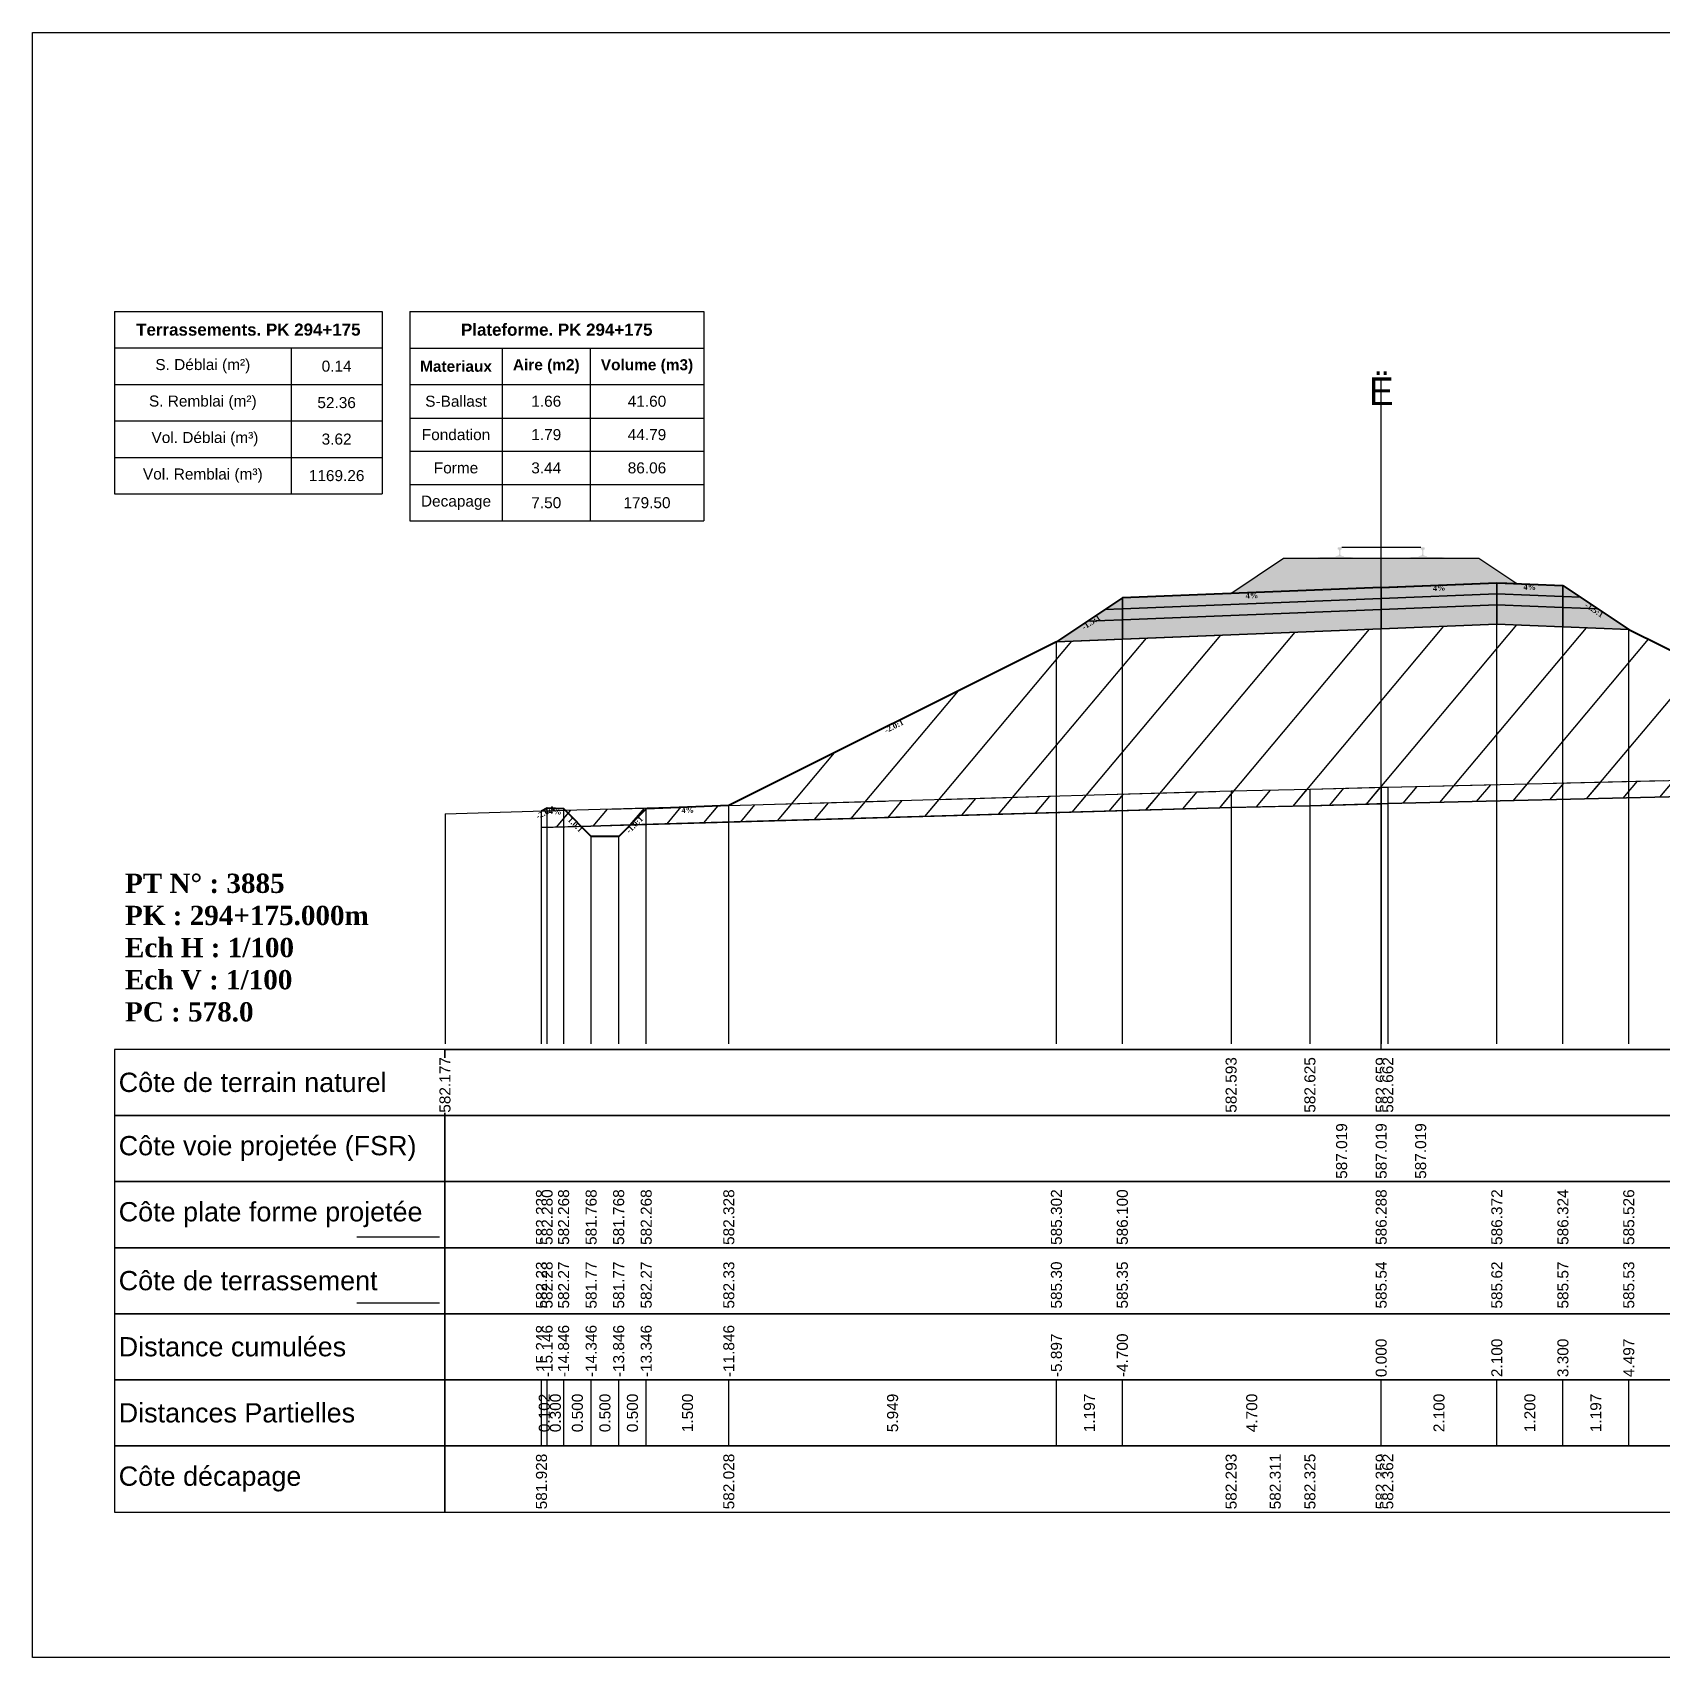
# Model space of a CAD drawing. Header units: millimetres. Extents: x 2762 to 3076, y 916 to 3305.
# Drawn here: x 2797.56 to 2827.14, y 1765.65 to 1795.15 of the extents above; entities that cross this region are included whole.
import ezdxf

# ---------------------------------------------------------------- set-up
doc = ezdxf.new("R2010")
doc.units = ezdxf.units.MM
doc.header["$LTSCALE"] = 2
doc.linetypes.add('CACHE', pattern=[9.525, 6.35, -3.175])
doc.linetypes.add('DASHED', pattern=[0.75, 0.5, -0.25])
for name, color, linetype in [('C-ANNO-TABL', 1, 'Continuous'), ('C-ANNO-TABL-TEXT', 150, 'Continuous'), ('C-ANNO-TABL-TITL', 150, 'Continuous'), ('C-ANNO-TABL-TTBL', 5, 'Continuous'), ('C-ROAD-CORR', 5, 'Continuous'), ('C-ROAD-SCTN', 7, 'Continuous')]:
    doc.layers.add(name, color=color, linetype=linetype)
doc.styles.add('ARIAL', font='arial.ttf')
doc.styles.add('C3D_Etiquette', font='romans.shx')
doc.styles.add('C3D_Profil_Travers', font='romans.shx')
doc.styles.get("Standard").update_dxf_attribs({"font": 'arial.ttf'})

msp = doc.modelspace()

# ---------------------------------------------------------------- hatches: boundary and pattern name
at = {"linetype": 'Continuous', "lineweight": -3}
msp.add_hatch(color=254, dxfattribs=at).paths.add_polyline_path([(2820.837, 1785.417), (2820.837, 1785.602), (2820.952, 1785.623), (2821.3, 1785.623), (2821.3, 1785.629), (2821.226, 1785.629), (2821.226, 1785.639), (2821.227, 1785.64), (2821.229, 1785.64), (2821.23, 1785.641), (2821.25, 1785.642), (2821.253, 1785.643), (2821.256, 1785.644), (2821.284, 1785.654), (2821.287, 1785.656), (2821.288, 1785.657), (2821.289, 1785.658), (2821.29, 1785.663), (2821.291, 1785.67), (2821.292, 1785.679), (2821.293, 1785.689), (2821.293, 1785.713), (2821.292, 1785.729), (2821.292, 1785.735), (2821.291, 1785.741), (2821.29, 1785.746), (2821.29, 1785.748), (2821.289, 1785.751), (2821.288, 1785.753), (2821.287, 1785.754), (2821.286, 1785.756), (2821.285, 1785.756), (2821.269, 1785.762), (2821.267, 1785.763), (2821.266, 1785.764), (2821.265, 1785.766), (2821.265, 1785.768), (2821.265, 1785.787), (2821.266, 1785.791), (2821.267, 1785.793), (2821.269, 1785.795), (2821.271, 1785.797), (2821.274, 1785.798), (2821.275, 1785.799), (2821.279, 1785.8), (2821.283, 1785.8), (2821.286, 1785.8), (2821.29, 1785.801), (2821.295, 1785.801), (2821.298, 1785.801), (2821.301, 1785.801), (2821.305, 1785.801), (2821.308, 1785.801), (2821.312, 1785.801), (2821.317, 1785.8), (2821.32, 1785.8), (2821.324, 1785.8), (2821.328, 1785.799), (2821.329, 1785.798), (2821.331, 1785.797), (2821.334, 1785.795), (2821.336, 1785.793), (2821.337, 1785.791), (2821.337, 1785.787), (2821.337, 1785.768), (2821.337, 1785.766), (2821.337, 1785.764), (2821.336, 1785.763), (2821.334, 1785.762), (2821.318, 1785.756), (2821.317, 1785.756), (2821.315, 1785.754), (2821.314, 1785.753), (2821.314, 1785.751), (2821.313, 1785.748), (2821.312, 1785.746), (2821.312, 1785.741), (2821.311, 1785.735), (2821.31, 1785.729), (2821.31, 1785.713), (2821.31, 1785.689), (2821.311, 1785.679), (2821.312, 1785.67), (2821.313, 1785.663), (2821.314, 1785.658), (2821.315, 1785.657), (2821.316, 1785.656), (2821.318, 1785.654), (2821.347, 1785.644), (2821.35, 1785.643), (2821.353, 1785.642), (2821.373, 1785.641), (2821.374, 1785.64), (2821.375, 1785.64), (2821.376, 1785.639), (2821.376, 1785.629), (2821.302, 1785.629), (2821.302, 1785.623), (2821.506, 1785.623), (2821.638, 1785.592), (2822.472, 1785.592), (2822.603, 1785.623), (2822.807, 1785.623), (2822.807, 1785.629), (2822.733, 1785.629), (2822.733, 1785.639), (2822.734, 1785.64), (2822.736, 1785.64), (2822.737, 1785.641), (2822.757, 1785.642), (2822.76, 1785.643), (2822.763, 1785.644), (2822.791, 1785.654), (2822.794, 1785.656), (2822.795, 1785.657), (2822.796, 1785.658), (2822.797, 1785.663), (2822.798, 1785.67), (2822.799, 1785.679), (2822.8, 1785.689), (2822.8, 1785.713), (2822.799, 1785.729), (2822.799, 1785.735), (2822.798, 1785.741), (2822.797, 1785.746), (2822.797, 1785.748), (2822.796, 1785.751), (2822.795, 1785.753), (2822.794, 1785.754), (2822.793, 1785.756), (2822.792, 1785.756), (2822.776, 1785.762), (2822.774, 1785.763), (2822.773, 1785.764), (2822.772, 1785.766), (2822.772, 1785.768), (2822.772, 1785.787), (2822.773, 1785.791), (2822.774, 1785.793), (2822.776, 1785.795), (2822.778, 1785.797), (2822.781, 1785.798), (2822.782, 1785.799), (2822.786, 1785.8), (2822.79, 1785.8), (2822.793, 1785.8), (2822.797, 1785.801), (2822.802, 1785.801), (2822.805, 1785.801), (2822.808, 1785.801), (2822.812, 1785.801), (2822.815, 1785.801), (2822.819, 1785.801), (2822.824, 1785.8), (2822.827, 1785.8), (2822.831, 1785.8), (2822.835, 1785.799), (2822.836, 1785.798), (2822.838, 1785.797), (2822.841, 1785.795), (2822.843, 1785.793), (2822.844, 1785.791), (2822.844, 1785.787), (2822.844, 1785.768), (2822.844, 1785.766), (2822.844, 1785.764), (2822.843, 1785.763), (2822.841, 1785.762), (2822.825, 1785.756), (2822.824, 1785.756), (2822.822, 1785.754), (2822.821, 1785.753), (2822.821, 1785.751), (2822.82, 1785.748), (2822.819, 1785.746), (2822.819, 1785.741), (2822.818, 1785.735), (2822.817, 1785.729), (2822.817, 1785.713), (2822.817, 1785.689), (2822.818, 1785.679), (2822.819, 1785.67), (2822.82, 1785.663), (2822.821, 1785.658), (2822.822, 1785.657), (2822.823, 1785.656), (2822.825, 1785.654), (2822.854, 1785.644), (2822.857, 1785.643), (2822.86, 1785.642), (2822.88, 1785.641), (2822.881, 1785.64), (2822.882, 1785.64), (2822.883, 1785.639), (2822.883, 1785.629), (2822.809, 1785.629), (2822.809, 1785.623), (2823.157, 1785.623), (2823.272, 1785.602), (2823.272, 1785.417)])
h = msp.add_hatch(dxfattribs=at)
h.set_pattern_fill('GRAVEL', color=252, scale=0.009, style=0)
h.set_pattern_definition([(228.0128, (2819.486781, 1785.191126), (-1.8288, -2.0574), [0.030755, -3.0447435]), (184.96974, (2819.466207, 1785.168266), (2.743199999, 0.228600013), [0.0527764, -5.2248644]), (132.51045, (2819.413629, 1785.163694), (2.286, -2.5146), [0.0372133, -3.684125]), (267.2737, (2819.324475, 1785.106544), (0.2286, 4.572), [0.0480604, -4.7579794]), (292.83365, (2819.322189, 1785.058538), (-1.143, 2.7432), [0.047127, -4.6655827]), (357.2737, (2819.340477, 1785.015104), (-4.572, 0.2286), [0.0480604, -4.7579794]), (37.69424, (2819.388483, 1785.012818), (-2.9718, -2.286), [0.0635574, -6.2921804]), (72.25533, (2819.438775, 1785.05168), (1.6002, 5.0292), [0.0600048, -5.940473]), (121.42957, (2819.457063, 1785.10883), (-1.8288, 2.9718), [0.048223, -4.774099]), (175.23636, (2819.431917, 1785.149978), (2.5146, -0.2286), [0.055054, -2.697654]), (222.39744, (2819.377053, 1785.15455), (-2.7432, -2.5146), [0.071197, -7.0485095]), (138.81407, (2819.55079, 1785.104258), (-1.6002, 1.3716), [0.0243004, -2.405751]), (171.46923, (2819.532501, 1785.12026), (2.9718, -0.4572), [0.0462314, -4.5769175]), (225, (2819.48678, 1785.12712), (-3e-17, -0.2286), [0.032329, -0.29096]), (203.1986, (2819.47078, 1785.15455), (1.143, 0.4572), [0.01741, -1.723556]), (291.8014, (2819.454777, 1785.14769), (-0.2286, 0.6858), [0.024621, -1.206428]), (30.9638, (2819.46392, 1785.124832), (0.6858, 0.4572), [0.039989, -1.292967]), (161.565, (2819.49821, 1785.145406), (0.4572, -0.2286), [0.028916, -0.693981]), (16.38954, (2819.322189, 1785.147692), (2.286, 0.6858), [0.040508, -4.0102944]), (70.34618, (2819.361051, 1785.159122), (-0.9144, -2.5146), [0.033984, -3.3643994]), (293.1986, (2819.49821, 1785.191126), (-0.4572, 1.143), [0.034819, -1.7061465]), (343.61046, (2819.511927, 1785.159122), (-2.286, 0.6858), [0.040508, -4.0102944]), (339.44395, (2819.32219, 1785.00596), (-1.143, 0.4572), [0.039063, -1.914096]), (294.77514, (2819.358765, 1784.992244), (-1.143, 2.5146), [0.0327305, -3.2403234]), (66.8014, (2819.500497, 1784.962526), (0.4572, 1.143), [0.034819, -1.7061465]), (17.35402, (2819.514213, 1784.99453), (-2.9718, -0.9144), [0.0383204, -3.793714]), (69.44395, (2819.388483, 1784.962526), (-0.4572, -1.143), [0.0195316, -1.933628]), (101.3099, (2819.48678, 1784.962526), (-0.2286, 0.9144), [0.011656, -1.1539795]), (165.9638, (2819.484495, 1784.973956), (0.6858, -0.2286), [0.047127, -0.895415]), (186.009, (2819.438775, 1784.985386), (2.286, 0.2286), [0.043674, -4.323723]), (303.69, (2819.46392, 1785.10426), (-0.2286, 0.4572), [0.032969, -0.79126]), (353.15723, (2819.482209, 1785.076826), (3.8862, -0.4572), [0.05756, -5.698441]), (60.9454, (2819.53936, 1785.069968), (-0.9144, -1.6002), [0.023536, -2.330045]), (90, (2819.5508, 1785.09054), (-0.2286, 0.2286), [0.013716, -0.214884]), (120.25644, (2819.434203, 1784.992244), (0.9144, -1.6002), [0.031758, -3.1440547]), (48.0128, (2819.418201, 1785.019676), (1.8288, 2.0574), [0.06151, -3.0139886]), (0, (2819.45935, 1785.0654), (0.2286, 0.2286), [0.059436, -0.169164]), (325.30485, (2819.518785, 1785.065396), (2.286, -1.6002), [0.036145, -3.5783385]), (254.0546, (2819.548503, 1785.044822), (-0.2286, -0.9144), [0.033285, -1.6309485]), (207.64598, (2819.539359, 1785.012818), (-4.3434, -2.286), [0.054193, -5.365122]), (175.42608, (2819.491353, 1784.987672), (-2.9718, 0.2286), [0.0573327, -5.675926])])
h.paths.add_polyline_path([(2819.322, 1784.963), (2820.28, 1785.601), (2823.83, 1785.601), (2824.519, 1785.141), (2824.155, 1785.156)])
h = msp.add_hatch(color=11, dxfattribs=at)
h.paths.add_polyline_path([(2825.355, 1784.908), (2825.355, 1785.108), (2825.674, 1784.895)])
h.paths.add_polyline_path([(2824.155, 1784.956), (2824.155, 1785.156), (2825.355, 1785.108), (2825.355, 1784.908)])
h.paths.add_polyline_path([(2822.055, 1784.872), (2822.055, 1785.072), (2824.155, 1785.156), (2824.155, 1784.956)])
h.paths.add_polyline_path([(2817.355, 1784.684), (2817.355, 1784.884), (2822.055, 1785.072), (2822.055, 1784.872)])
h.paths.add_polyline_path([(2817.035, 1784.671), (2817.355, 1784.884), (2817.355, 1784.684)])
h = msp.add_hatch(color=83, dxfattribs=at)
h.paths.add_polyline_path([(2825.355, 1784.358), (2825.355, 1784.708), (2825.993, 1784.682), (2826.551, 1784.31)])
h.paths.add_polyline_path([(2824.155, 1784.406), (2824.155, 1784.756), (2825.355, 1784.708), (2825.355, 1784.358)])
h.paths.add_polyline_path([(2822.055, 1784.322), (2822.055, 1784.672), (2824.155, 1784.756), (2824.155, 1784.406)])
h.paths.add_polyline_path([(2817.355, 1784.134), (2817.355, 1784.484), (2822.055, 1784.672), (2822.055, 1784.322)])
h.paths.add_polyline_path([(2816.158, 1784.086), (2816.716, 1784.458), (2817.355, 1784.484), (2817.355, 1784.134)])
h = msp.add_hatch(color=30, dxfattribs=at)
h.paths.add_polyline_path([(2825.355, 1784.708), (2825.355, 1784.908), (2825.674, 1784.895), (2825.993, 1784.682)])
h.paths.add_polyline_path([(2824.155, 1784.756), (2824.155, 1784.956), (2825.355, 1784.908), (2825.355, 1784.708)])
h.paths.add_polyline_path([(2822.055, 1784.672), (2822.055, 1784.872), (2824.155, 1784.956), (2824.155, 1784.756)])
h.paths.add_polyline_path([(2817.355, 1784.484), (2817.355, 1784.684), (2822.055, 1784.872), (2822.055, 1784.672)])
h.paths.add_polyline_path([(2816.716, 1784.458), (2817.035, 1784.671), (2817.355, 1784.684), (2817.355, 1784.484)])
h = msp.add_hatch(dxfattribs=at)
h.set_pattern_fill('_U', color=3, angle=50, style=0, pattern_type=0)
h.set_pattern_definition([(50, (2808.4166, 1780.7592), (-0.766044, 0.642788), [])])
h.paths.add_polyline_path([(2808.417, 1780.759), (2808.709, 1781.051), (2810.209, 1781.111), (2816.158, 1784.086), (2824.155, 1784.406), (2826.551, 1784.31), (2831.819, 1781.676), (2831.819, 1781.376), (2822.175, 1781.146), (2820.761, 1781.109), (2819.33, 1781.077)])
h.paths.add_polyline_path([(2806.807, 1780.712), (2806.807, 1781.012), (2806.909, 1781.063), (2807.209, 1781.051), (2807.527, 1780.733)])
h = msp.add_hatch(dxfattribs=at)
h.set_pattern_fill('_U', color=150, scale=0.5, angle=50, style=0, pattern_type=0)
h.set_pattern_definition([(50, (2808.4166, 1780.75923), (-0.383022, 0.321394), [])])
h.paths.add_polyline_path([(2808.417, 1780.759), (2808.709, 1781.051), (2810.209, 1781.111), (2819.33, 1781.377), (2820.761, 1781.409), (2822.175, 1781.446), (2831.819, 1781.676), (2831.819, 1781.376), (2822.175, 1781.146), (2820.761, 1781.109), (2819.33, 1781.077)])
h.paths.add_polyline_path([(2807.235, 1781.025), (2810.209, 1781.111), (2808.709, 1781.051), (2808.417, 1780.759), (2807.527, 1780.733)])
h.paths.add_polyline_path([(2806.807, 1780.712), (2806.807, 1781.012), (2807.235, 1781.025), (2807.527, 1780.733)])

# ---------------------------------------------------------------- linework, layer by layer
at = {"color": 7, "linetype": 'Continuous', "lineweight": -3}
for p, q in [((2822.055, 1776.684), (2822.055, 1788.884)), ((2805.054, 1776.684), (2839.056, 1776.684)), ((2806.807, 1769.484), (2806.807, 1770.684)), ((2806.909, 1769.484), (2806.909, 1770.684)), ((2806.909, 1769.484), (2806.909, 1770.684)), ((2807.209, 1769.484), (2807.209, 1770.684)), ((2807.209, 1769.484), (2807.209, 1770.684)), ((2807.709, 1769.484), (2807.709, 1770.684)), ((2807.709, 1769.484), (2807.709, 1770.684)), ((2808.209, 1769.484), (2808.209, 1770.684)), ((2808.209, 1769.484), (2808.209, 1770.684)), ((2808.709, 1769.484), (2808.709, 1770.684)), ((2808.709, 1769.484), (2808.709, 1770.684)), ((2810.209, 1769.484), (2810.209, 1770.684)), ((2810.209, 1769.484), (2810.209, 1770.684)), ((2816.158, 1769.484), (2816.158, 1770.684)), ((2816.158, 1769.484), (2816.158, 1770.684)), ((2817.355, 1769.484), (2817.355, 1770.684)), ((2817.355, 1769.484), (2817.355, 1770.684)), ((2822.055, 1769.484), (2822.055, 1770.684)), ((2822.055, 1769.484), (2822.055, 1770.684)), ((2824.155, 1769.484), (2824.155, 1770.684)), ((2824.155, 1769.484), (2824.155, 1770.684)), ((2825.355, 1769.484), (2825.355, 1770.684)), ((2825.355, 1769.484), (2825.355, 1770.684)), ((2826.551, 1769.484), (2826.551, 1770.684)), ((2826.551, 1769.484), (2826.551, 1770.684))]:
    msp.add_line(p, q, dxfattribs=at)
at = {"color": 251, "linetype": 'Continuous', "lineweight": -3}
for p, q in [((2819.322, 1784.963), (2820.28, 1785.601)), ((2820.28, 1785.601), (2823.83, 1785.601)), ((2823.83, 1785.601), (2824.519, 1785.141)), ((2817.355, 1784.884), (2822.055, 1785.072)), ((2824.155, 1785.156), (2819.322, 1784.963)), ((2822.055, 1785.072), (2824.155, 1785.156)), ((2822.055, 1784.872), (2822.055, 1785.072)), ((2822.055, 1785.072), (2822.055, 1784.872)), ((2824.519, 1785.141), (2824.155, 1785.156)), ((2824.155, 1784.956), (2824.155, 1785.156)), ((2824.155, 1785.156), (2825.355, 1785.108)), ((2824.155, 1785.156), (2824.155, 1784.956)), ((2825.355, 1784.908), (2825.355, 1785.108)), ((2825.355, 1785.108), (2825.674, 1784.895)), ((2825.355, 1785.108), (2825.355, 1784.908)), ((2817.035, 1784.671), (2817.355, 1784.884)), ((2817.355, 1784.684), (2817.355, 1784.884)), ((2817.355, 1784.884), (2817.355, 1784.684)), ((2822.055, 1784.872), (2817.355, 1784.684)), ((2824.155, 1784.956), (2822.055, 1784.872)), ((2825.355, 1784.908), (2824.155, 1784.956)), ((2825.674, 1784.895), (2825.355, 1784.908)), ((2817.355, 1784.684), (2817.035, 1784.671))]:
    msp.add_line(p, q, dxfattribs=at)
at = {"color": 53, "linetype": 'Continuous', "lineweight": -3}
for p, q in [((2817.355, 1784.684), (2822.055, 1784.872)), ((2822.055, 1784.872), (2824.155, 1784.956)), ((2822.055, 1784.672), (2822.055, 1784.872)), ((2822.055, 1784.872), (2822.055, 1784.672)), ((2824.155, 1784.756), (2822.055, 1784.672)), ((2822.055, 1784.672), (2824.155, 1784.756)), ((2824.155, 1784.756), (2824.155, 1784.956)), ((2824.155, 1784.956), (2825.355, 1784.908)), ((2824.155, 1784.956), (2824.155, 1784.756)), ((2825.355, 1784.708), (2824.155, 1784.756)), ((2824.155, 1784.406), (2824.155, 1784.756)), ((2824.155, 1784.756), (2825.355, 1784.708)), ((2824.155, 1784.756), (2824.155, 1784.406)), ((2825.355, 1784.708), (2825.355, 1784.908)), ((2825.355, 1784.908), (2825.674, 1784.895)), ((2825.355, 1784.908), (2825.355, 1784.708)), ((2825.674, 1784.895), (2825.993, 1784.682)), ((2816.158, 1784.086), (2816.716, 1784.458)), ((2816.716, 1784.458), (2817.035, 1784.671)), ((2817.355, 1784.484), (2816.716, 1784.458)), ((2816.716, 1784.458), (2817.355, 1784.484)), ((2817.035, 1784.671), (2817.355, 1784.684)), ((2817.355, 1784.484), (2817.355, 1784.684)), ((2817.355, 1784.684), (2817.355, 1784.484)), ((2822.055, 1784.672), (2817.355, 1784.484)), ((2817.355, 1784.484), (2822.055, 1784.672)), ((2817.355, 1784.134), (2817.355, 1784.484)), ((2817.355, 1784.484), (2817.355, 1784.134)), ((2822.055, 1784.322), (2822.055, 1784.672)), ((2822.055, 1784.672), (2822.055, 1784.322)), ((2825.993, 1784.682), (2825.355, 1784.708)), ((2825.355, 1784.358), (2825.355, 1784.708)), ((2825.355, 1784.708), (2825.993, 1784.682)), ((2825.355, 1784.708), (2825.355, 1784.358)), ((2825.993, 1784.682), (2826.551, 1784.31)), ((2822.055, 1784.322), (2817.355, 1784.134)), ((2824.155, 1784.406), (2822.055, 1784.322)), ((2825.355, 1784.358), (2824.155, 1784.406)), ((2826.551, 1784.31), (2825.355, 1784.358)), ((2817.355, 1784.134), (2816.158, 1784.086))]:
    msp.add_line(p, q, dxfattribs=at)
at = {"color": 253, "linetype": 'Continuous', "lineweight": -3}
for p, q in [((2816.158, 1784.086), (2824.155, 1784.406)), ((2824.155, 1784.406), (2826.551, 1784.31)), ((2826.551, 1784.31), (2831.819, 1781.676)), ((2810.209, 1781.111), (2816.158, 1784.086)), ((2822.175, 1781.446), (2831.819, 1781.676)), ((2810.209, 1781.111), (2819.33, 1781.377)), ((2819.33, 1781.377), (2820.761, 1781.409)), ((2820.761, 1781.409), (2822.175, 1781.446)), ((2831.819, 1781.376), (2822.175, 1781.146)), ((2831.819, 1781.376), (2822.175, 1781.146)), ((2806.807, 1781.012), (2806.909, 1781.063)), ((2806.807, 1781.012), (2807.235, 1781.025)), ((2806.807, 1780.712), (2806.807, 1781.012)), ((2806.807, 1780.712), (2806.807, 1781.012)), ((2806.909, 1781.063), (2807.209, 1781.051)), ((2807.209, 1781.051), (2807.527, 1780.733)), ((2807.235, 1781.025), (2810.209, 1781.111)), ((2807.527, 1780.733), (2807.235, 1781.025)), ((2807.235, 1781.025), (2807.527, 1780.733)), ((2819.33, 1781.077), (2808.417, 1780.759)), ((2819.33, 1781.077), (2808.417, 1780.759)), ((2808.417, 1780.759), (2808.709, 1781.051)), ((2808.709, 1781.051), (2808.417, 1780.759)), ((2808.417, 1780.759), (2808.709, 1781.051)), ((2808.709, 1781.051), (2810.209, 1781.111)), ((2810.209, 1781.111), (2808.709, 1781.051)), ((2808.709, 1781.051), (2810.209, 1781.111)), ((2820.761, 1781.109), (2819.33, 1781.077)), ((2820.761, 1781.109), (2819.33, 1781.077)), ((2822.175, 1781.146), (2820.761, 1781.109)), ((2822.175, 1781.146), (2820.761, 1781.109)), ((2807.527, 1780.733), (2806.807, 1780.712)), ((2807.527, 1780.733), (2806.807, 1780.712)), ((2808.417, 1780.759), (2807.527, 1780.733)), ((2807.527, 1780.733), (2808.417, 1780.759)), ((2807.709, 1780.551), (2807.527, 1780.733)), ((2808.417, 1780.759), (2808.209, 1780.551)), ((2808.209, 1780.551), (2807.709, 1780.551))]:
    msp.add_line(p, q, dxfattribs=at)
at = {"color": 8, "linetype": 'CACHE', "lineweight": -3}
for p, q in [((2822.055, 1776.784), (2822.055, 1784.322)), ((2822.055, 1776.784), (2822.055, 1784.322)), ((2824.155, 1776.784), (2824.155, 1784.406)), ((2825.355, 1776.784), (2825.355, 1784.358)), ((2826.551, 1776.784), (2826.551, 1784.31)), ((2816.158, 1776.784), (2816.158, 1784.086)), ((2817.355, 1776.784), (2817.355, 1784.134)), ((2806.807, 1776.784), (2806.807, 1781.012)), ((2806.909, 1776.784), (2806.909, 1781.063)), ((2807.209, 1776.784), (2807.209, 1781.051)), ((2808.709, 1776.784), (2808.709, 1781.051)), ((2810.209, 1776.784), (2810.209, 1781.111)), ((2807.709, 1776.784), (2807.709, 1780.551)), ((2808.209, 1776.784), (2808.209, 1780.551))]:
    msp.add_line(p, q, dxfattribs=at)
at = {"color": 105, "linetype": 'DASHED', "lineweight": -3, "ltscale": 2}
for p, q in [((2822.175, 1781.446), (2832.378, 1781.689)), ((2805.055, 1780.961), (2819.33, 1781.377)), ((2819.33, 1781.377), (2820.761, 1781.409)), ((2820.761, 1781.409), (2822.055, 1781.443)), ((2822.055, 1781.443), (2822.175, 1781.446))]:
    msp.add_line(p, q, dxfattribs=at)
at = {"color": 98, "linetype": 'CACHE', "lineweight": -3}
for p, q in [((2819.33, 1781.377), (2819.33, 1776.784)), ((2820.761, 1781.409), (2820.761, 1776.784)), ((2822.055, 1781.443), (2822.055, 1776.784)), ((2822.175, 1781.446), (2822.175, 1776.784)), ((2805.055, 1780.961), (2805.055, 1776.784))]:
    msp.add_line(p, q, dxfattribs=at)
at = {"color": 6, "linetype": 'Continuous', "lineweight": -3}
for p, q in [((2822.175, 1781.146), (2831.819, 1781.376)), ((2810.209, 1780.811), (2819.33, 1781.077)), ((2819.33, 1781.077), (2820.131, 1781.095)), ((2820.131, 1781.095), (2820.761, 1781.109)), ((2820.761, 1781.109), (2822.055, 1781.143)), ((2822.055, 1781.143), (2822.175, 1781.146)), ((2806.807, 1780.712), (2810.209, 1780.811))]:
    msp.add_line(p, q, dxfattribs=at)
at = {"color": 154, "linetype": 'Continuous', "lineweight": -3}
msp.add_line((2803.454, 1773.284), (2804.954, 1773.284), dxfattribs=at)
at = {"color": 1, "linetype": 'Continuous', "lineweight": -3}
msp.add_line((2803.454, 1772.084), (2804.954, 1772.084), dxfattribs=at)
at = {"color": 7, "linetype": 'Continuous', "lineweight": -3}
for points in [[(2805.054, 1775.484), (2805.054, 1776.684), (2799.054, 1776.684), (2799.054, 1775.484)], [(2805.054, 1775.484), (2839.056, 1775.484), (2839.056, 1776.684), (2805.054, 1776.684)], [(2805.054, 1774.284), (2805.054, 1775.484), (2799.054, 1775.484), (2799.054, 1774.284)], [(2805.054, 1774.284), (2839.056, 1774.284), (2839.056, 1775.484), (2805.054, 1775.484)], [(2805.054, 1773.084), (2805.054, 1774.284), (2799.054, 1774.284), (2799.054, 1773.084)], [(2805.054, 1773.084), (2839.056, 1773.084), (2839.056, 1774.284), (2805.054, 1774.284)], [(2805.054, 1771.884), (2805.054, 1773.084), (2799.054, 1773.084), (2799.054, 1771.884)], [(2805.054, 1771.884), (2839.056, 1771.884), (2839.056, 1773.084), (2805.054, 1773.084)], [(2805.054, 1770.684), (2805.054, 1771.884), (2799.054, 1771.884), (2799.054, 1770.684)], [(2805.054, 1770.684), (2839.056, 1770.684), (2839.056, 1771.884), (2805.054, 1771.884)], [(2805.054, 1769.484), (2805.054, 1770.684), (2799.054, 1770.684), (2799.054, 1769.484)], [(2805.054, 1769.484), (2839.056, 1769.484), (2839.056, 1770.684), (2805.054, 1770.684)], [(2805.054, 1768.284), (2805.054, 1769.484), (2799.054, 1769.484), (2799.054, 1768.284)], [(2805.054, 1768.284), (2839.056, 1768.284), (2839.056, 1769.484), (2805.054, 1769.484)]]:
    msp.add_3dface(points, dxfattribs=at)
at = {"layer": 'C-ANNO-TABL', "color": 7, "linetype": 'Continuous', "lineweight": -3}
for p, q in [((2799.054, 1789.419), (2802.259, 1789.419)), ((2802.259, 1789.419), (2803.913, 1789.419)), ((2802.259, 1789.419), (2802.259, 1788.757)), ((2804.413, 1789.416), (2806.095, 1789.416)), ((2806.095, 1789.416), (2807.691, 1789.416)), ((2806.095, 1789.416), (2806.095, 1788.754)), ((2807.691, 1789.416), (2809.753, 1789.416)), ((2807.691, 1789.416), (2807.691, 1788.754)), ((2799.054, 1788.757), (2802.259, 1788.757)), ((2802.259, 1788.757), (2803.913, 1788.757)), ((2802.259, 1788.757), (2802.259, 1788.095)), ((2804.413, 1788.754), (2806.095, 1788.754)), ((2806.095, 1788.754), (2807.691, 1788.754)), ((2806.095, 1788.754), (2806.095, 1788.147)), ((2807.691, 1788.754), (2809.753, 1788.754)), ((2807.691, 1788.754), (2807.691, 1788.147)), ((2799.054, 1788.095), (2802.259, 1788.095)), ((2802.259, 1788.095), (2803.913, 1788.095)), ((2802.259, 1788.095), (2802.259, 1787.432)), ((2804.413, 1788.147), (2806.095, 1788.147)), ((2806.095, 1788.147), (2807.691, 1788.147)), ((2806.095, 1788.147), (2806.095, 1787.543)), ((2807.691, 1788.147), (2809.753, 1788.147)), ((2807.691, 1788.147), (2807.691, 1787.543)), ((2799.054, 1787.432), (2802.259, 1787.432)), ((2802.259, 1787.432), (2803.913, 1787.432)), ((2802.259, 1787.432), (2802.259, 1786.77)), ((2804.413, 1787.543), (2806.095, 1787.543)), ((2806.095, 1787.543), (2807.691, 1787.543)), ((2806.095, 1787.543), (2806.095, 1786.939)), ((2807.691, 1787.543), (2809.753, 1787.543)), ((2807.691, 1787.543), (2807.691, 1786.939)), ((2804.413, 1786.939), (2806.095, 1786.939)), ((2806.095, 1786.939), (2807.691, 1786.939)), ((2806.095, 1786.939), (2806.095, 1786.28)), ((2807.691, 1786.939), (2809.753, 1786.939)), ((2807.691, 1786.939), (2807.691, 1786.28))]:
    msp.add_line(p, q, dxfattribs=at)
at = {"layer": 'C-ANNO-TABL-TTBL', "color": 7, "linetype": 'Continuous', "lineweight": -3}
for p, q in [((2799.054, 1790.084), (2803.913, 1790.084)), ((2799.054, 1790.084), (2799.054, 1789.419)), ((2803.913, 1790.084), (2803.913, 1789.419)), ((2804.413, 1790.084), (2809.753, 1790.084)), ((2804.413, 1790.084), (2804.413, 1789.416)), ((2809.753, 1790.084), (2809.753, 1789.416)), ((2799.054, 1789.419), (2799.054, 1788.757)), ((2803.913, 1789.419), (2803.913, 1788.757)), ((2804.413, 1789.416), (2804.413, 1788.754)), ((2809.753, 1789.416), (2809.753, 1788.754)), ((2799.054, 1788.757), (2799.054, 1788.095)), ((2803.913, 1788.757), (2803.913, 1788.095)), ((2804.413, 1788.754), (2804.413, 1788.147)), ((2809.753, 1788.754), (2809.753, 1788.147)), ((2799.054, 1788.095), (2799.054, 1787.432)), ((2803.913, 1788.095), (2803.913, 1787.432)), ((2804.413, 1788.147), (2804.413, 1787.543)), ((2809.753, 1788.147), (2809.753, 1787.543)), ((2799.054, 1787.432), (2799.054, 1786.77)), ((2803.913, 1787.432), (2803.913, 1786.77)), ((2804.413, 1787.543), (2804.413, 1786.939)), ((2809.753, 1787.543), (2809.753, 1786.939)), ((2804.413, 1786.939), (2804.413, 1786.28)), ((2809.753, 1786.939), (2809.753, 1786.28)), ((2799.054, 1786.77), (2802.259, 1786.77)), ((2802.259, 1786.77), (2803.913, 1786.77)), ((2804.413, 1786.28), (2806.095, 1786.28)), ((2806.095, 1786.28), (2807.691, 1786.28)), ((2807.691, 1786.28), (2809.753, 1786.28))]:
    msp.add_line(p, q, dxfattribs=at)
at = {"layer": 'C-ROAD-CORR', "color": 1, "linetype": 'Continuous', "lineweight": 40}
for p, q in [((2822.055, 1785.072), (2817.355, 1784.884)), ((2822.055, 1785.072), (2824.155, 1785.156)), ((2824.155, 1785.156), (2825.355, 1785.108)), ((2825.355, 1785.108), (2826.551, 1784.31)), ((2817.355, 1784.884), (2816.158, 1784.086)), ((2826.551, 1784.31), (2831.819, 1781.676)), ((2816.158, 1784.086), (2810.209, 1781.111)), ((2806.909, 1781.063), (2806.807, 1781.012)), ((2807.209, 1781.051), (2806.909, 1781.063)), ((2807.709, 1780.551), (2807.209, 1781.051)), ((2808.709, 1781.051), (2808.209, 1780.551)), ((2810.209, 1781.111), (2808.709, 1781.051)), ((2808.209, 1780.551), (2807.709, 1780.551))]:
    msp.add_line(p, q, dxfattribs=at)
at = {"layer": 'C-ROAD-CORR', "color": 102, "linetype": 'Continuous', "lineweight": -3, "ltscale": 0.5}
for p, q in [((2822.055, 1784.322), (2817.355, 1784.134)), ((2822.055, 1784.322), (2824.155, 1784.406)), ((2824.155, 1784.406), (2825.355, 1784.358)), ((2825.355, 1784.358), (2826.551, 1784.31)), ((2817.355, 1784.134), (2816.158, 1784.086))]:
    msp.add_line(p, q, dxfattribs=at)
at = {"layer": 'C-ROAD-CORR', "color": 1, "linetype": 'Continuous', "lineweight": -3}
for p, q in [((2807.709, 1780.551), (2807.209, 1781.051)), ((2808.709, 1781.051), (2808.209, 1780.551))]:
    msp.add_line(p, q, dxfattribs=at)
at = {"layer": 'C-ROAD-SCTN', "color": 154, "linetype": 'Continuous', "lineweight": -3}
for p, q in [((2821.337, 1785.803), (2822.055, 1785.803)), ((2822.055, 1785.803), (2822.772, 1785.803)), ((2817.355, 1784.884), (2822.055, 1785.072)), ((2822.055, 1785.072), (2824.155, 1785.156)), ((2824.155, 1785.156), (2825.355, 1785.108)), ((2825.355, 1785.108), (2826.551, 1784.31)), ((2816.158, 1784.086), (2817.355, 1784.884)), ((2826.551, 1784.31), (2831.819, 1781.676)), ((2810.209, 1781.111), (2816.158, 1784.086)), ((2806.807, 1781.012), (2806.909, 1781.063)), ((2806.909, 1781.063), (2807.209, 1781.051)), ((2807.209, 1781.051), (2807.709, 1780.551)), ((2808.209, 1780.551), (2808.709, 1781.051)), ((2808.709, 1781.051), (2810.209, 1781.111)), ((2807.709, 1780.551), (2808.209, 1780.551))]:
    msp.add_line(p, q, dxfattribs=at)
at = {"layer": 'C-ROAD-SCTN', "color": 140, "linetype": 'Continuous', "lineweight": -3}
for p, q in [((2819.322, 1784.963), (2820.28, 1785.601)), ((2820.28, 1785.601), (2820.323, 1785.601)), ((2820.323, 1785.601), (2822.055, 1785.601)), ((2822.055, 1785.601), (2823.786, 1785.601)), ((2823.786, 1785.601), (2823.83, 1785.601)), ((2823.83, 1785.601), (2824.519, 1785.141))]:
    msp.add_line(p, q, dxfattribs=at)
at = {"layer": 'C-ROAD-SCTN', "color": 1, "linetype": 'Continuous', "lineweight": -3}
for p, q in [((2817.355, 1784.134), (2822.055, 1784.322)), ((2822.055, 1784.322), (2824.155, 1784.406)), ((2824.155, 1784.406), (2825.355, 1784.358)), ((2825.355, 1784.358), (2826.551, 1784.31)), ((2826.551, 1784.31), (2831.819, 1781.676)), ((2810.209, 1781.111), (2816.158, 1784.086)), ((2816.158, 1784.086), (2817.355, 1784.134)), ((2806.807, 1781.012), (2806.909, 1781.063)), ((2806.909, 1781.063), (2807.209, 1781.051)), ((2807.209, 1781.051), (2807.709, 1780.551)), ((2808.209, 1780.551), (2808.709, 1781.051)), ((2808.709, 1781.051), (2810.209, 1781.111)), ((2807.709, 1780.551), (2808.209, 1780.551))]:
    msp.add_line(p, q, dxfattribs=at)

# ---------------------------------------------------------------- texts
at = {"color": 7, "linetype": 'Continuous', "lineweight": -3}
for s, insert, char_height, attachment_point, style in [('{\\fWingdings|b0|i0|c2|p0;Ë}', (2822.055, 1788.384), 0.5, 8, 'C3D_Profil_Travers'), ('{\\fTimes New Roman|b1|i0|c0|p18;PT N° : 3885\\PPK : 294+175.000m\\PEch H : 1/100\\PEch V : 1/100\\PPC : 578.0}', (2799.243, 1777.184), 0.35, 7, 'C3D_Profil_Travers'), ('{\\fArial|b0|i0|c0|p34;Côte de terrain naturel}', (2799.129, 1776.084), 0.35, 4, 'C3D_Etiquette'), ('{\\fArial|b0|i0|c0|p34;Côte plate forme projetée}', (2799.129, 1773.684), 0.35, 4, 'C3D_Etiquette'), ('{\\fArial|b0|i0|c0|p34;Côte de terrassement}', (2799.129, 1772.484), 0.35, 4, 'C3D_Etiquette'), ('{\\fArial|b0|i0|c0|p34;Distance cumulées}', (2799.129, 1771.284), 0.35, 4, 'C3D_Etiquette'), ('{\\fArial|b0|i0|c0|p34;Distances Partielles}', (2799.129, 1770.084), 0.35, 4, 'C3D_Etiquette'), ('{\\fArial|b0|i0|c0|p34;Côte décapage}', (2799.129, 1768.884), 0.35, 4, 'C3D_Etiquette')]:
    msp.add_mtext(s, dxfattribs=dict(at, insert=insert, char_height=char_height, attachment_point=attachment_point, style=style))
at = {"color": 7, "linetype": 'Continuous', "lineweight": -3, "char_height": 0.1, "attachment_point": 2, "style": 'C3D_Etiquette'}
for s, insert, width, rotation in [('{\\fTimes New Roman|b1|i0|c0|p18;4%}', (2823.105, 1785.11), 0.37094, 2.2906), ('{\\fTimes New Roman|b1|i0|c0|p18;4%}', (2824.754, 1785.128), 0.42071, 357.7094), ('{\\fTimes New Roman|b1|i0|c0|p18;4%}', (2819.705, 1784.974), 0.42071, 2.2906), ('{\\fTimes New Roman|b1|i0|c0|p18;-1.5:1}', (2825.951, 1784.706), 0.34598, 326.3099), ('{\\fTimes New Roman|b1|i0|c0|p18;-1.5:1}', (2816.758, 1784.482), 0.34598, 33.6901), ('{\\fTimes New Roman|b1|i0|c0|p18;-2.0:1}', (2813.185, 1782.595), 0.34598, 26.5651), ('{\\fTimes New Roman|b1|i0|c0|p18;-2.0:1}', (2806.859, 1781.034), 0.34598, 26.5651), ('{\\fTimes New Roman|b1|i0|c0|p18;4%}', (2807.059, 1781.053), 0.37094, 357.7094), ('{\\fTimes New Roman|b1|i0|c0|p18;1.0:1}', (2807.456, 1780.799), 0.29001, 315), ('{\\fTimes New Roman|b1|i0|c0|p18;-1.0:1}', (2808.462, 1780.799), 0.34598, 45), ('{\\fTimes New Roman|b1|i0|c0|p18;4%}', (2809.459, 1781.077), 0.42071, 2.2906)]:
    msp.add_mtext(s, dxfattribs=dict(at, insert=insert, width=width, rotation=rotation))
at = {"color": 7, "linetype": 'Continuous', "lineweight": -3, "insert": (2799.129, 1774.884), "char_height": 0.35, "attachment_point": 4}
msp.add_mtext('{\\fArial|b0|i0|c0|p34;Côte voie projetée (FSR)}', dxfattribs=at)
at = {"color": 7, "linetype": 'Continuous', "lineweight": -3, "char_height": 0.2, "rotation": 90, "style": 'C3D_Profil_Travers'}
for s, insert, attachment_point in [('{\\fArial|b0|i0|c0|p34;582.23}', (2806.807, 1771.979), 4), ('{\\fArial|b0|i0|c0|p34;582.28}', (2806.909, 1771.979), 4), ('{\\fArial|b0|i0|c0|p34;582.27}', (2807.209, 1771.979), 4), ('{\\fArial|b0|i0|c0|p34;581.77}', (2807.709, 1771.979), 4), ('{\\fArial|b0|i0|c0|p34;581.77}', (2808.209, 1771.979), 4), ('{\\fArial|b0|i0|c0|p34;582.27}', (2808.709, 1771.979), 4), ('{\\fArial|b0|i0|c0|p34;582.33}', (2810.209, 1771.979), 4), ('{\\fArial|b0|i0|c0|p34;585.30}', (2816.158, 1771.979), 4), ('{\\fArial|b0|i0|c0|p34;585.35}', (2817.355, 1771.979), 4), ('{\\fArial|b0|i0|c0|p34;585.54}', (2822.055, 1771.979), 4), ('{\\fArial|b0|i0|c0|p34;585.62}', (2824.155, 1771.979), 4), ('{\\fArial|b0|i0|c0|p34;585.57}', (2825.355, 1771.979), 4), ('{\\fArial|b0|i0|c0|p34;585.53}', (2826.551, 1771.979), 4), ('{\\fArial|b0|i0|c0|p34;0.102}', (2806.858, 1770.084), 5), ('{\\fArial|b0|i0|c0|p34;0.300}', (2807.059, 1770.084), 5), ('{\\fArial|b0|i0|c0|p34;0.500}', (2807.459, 1770.084), 5), ('{\\fArial|b0|i0|c0|p34;0.500}', (2807.959, 1770.084), 5), ('{\\fArial|b0|i0|c0|p34;0.500}', (2808.459, 1770.084), 5), ('{\\fArial|b0|i0|c0|p34;1.500}', (2809.459, 1770.084), 5), ('{\\fArial|b0|i0|c0|p34;5.949}', (2813.183, 1770.084), 5), ('{\\fArial|b0|i0|c0|p34;1.197}', (2816.756, 1770.084), 5), ('{\\fArial|b0|i0|c0|p34;4.700}', (2819.705, 1770.084), 5), ('{\\fArial|b0|i0|c0|p34;2.100}', (2823.105, 1770.084), 5), ('{\\fArial|b0|i0|c0|p34;1.200}', (2824.755, 1770.084), 5), ('{\\fArial|b0|i0|c0|p34;1.197}', (2825.953, 1770.084), 5)]:
    msp.add_mtext(s, dxfattribs=dict(at, insert=insert, attachment_point=attachment_point))
at = {"layer": 'C-ANNO-TABL-TEXT', "color": 7, "linetype": 'Continuous', "lineweight": -3, "char_height": 0.2, "attachment_point": 5, "style": 'ARIAL'}
for s, insert in [('{\\fArial|b0|i0|c0|p34;\\C7;0.14}', (2803.086, 1789.088)), ('{\\fArial|b0|i0|c0|p34;\\C7;52.36}', (2803.086, 1788.426)), ('{\\fArial|b0|i0|c0|p34;\\C7;S-Ballast}', (2805.254, 1788.451)), ('{\\fArial|b0|i0|c0|p34;\\C7;1.66}', (2806.893, 1788.451)), ('{\\C18;\\c0;41.60}', (2808.722, 1788.451)), ('{\\fArial|b0|i0|c0|p34;\\C7;3.62}', (2803.086, 1787.764)), ('{\\fArial|b0|i0|c0|p34;\\C7;Fondation}', (2805.254, 1787.845)), ('{\\fArial|b0|i0|c0|p34;\\C7;1.79}', (2806.893, 1787.845)), ('{\\C18;\\c0;44.79}', (2808.722, 1787.845)), ('{\\fArial|b0|i0|c0|p34;\\C7;1169.26}', (2803.086, 1787.101)), ('{\\fArial|b0|i0|c0|p34;\\C7;Forme}', (2805.254, 1787.241)), ('{\\fArial|b0|i0|c0|p34;\\C7;3.44}', (2806.893, 1787.241)), ('{\\C18;\\c0;86.06}', (2808.722, 1787.241)), ('{\\fArial|b0|i0|c0|p34;\\C7;Decapage}', (2805.254, 1786.609)), ('{\\fArial|b0|i0|c0|p34;\\C7;7.50}', (2806.893, 1786.609)), ('{\\C18;\\c0;179.50}', (2808.722, 1786.609))]:
    msp.add_mtext(s, dxfattribs=dict(at, insert=insert))
at = {"layer": 'C-ANNO-TABL-TITL', "color": 7, "linetype": 'Continuous', "lineweight": -3, "attachment_point": 5, "style": 'ARIAL'}
for s, insert, char_height in [('{\\fArial|b1|i0|c0|p34;\\C7;Terrassements. PK 294+175}', (2801.483, 1789.751), 0.22), ('{\\fArial|b1|i0|c0|p34;\\C18;\\c0;Plateforme. PK 294+175}', (2807.083, 1789.75), 0.22), ('{\\fArial|b0|i0|c0|p34;\\C7;S. Déblai (m²) }', (2800.656, 1789.088), 0.2), ('{\\fArial|b1|i0|c0|p34;\\C7;Materiaux   }', (2805.254, 1789.085), 0.2), ('{\\fArial|b1|i0|c0|p34;\\C7;Aire (m2)}', (2806.893, 1789.085), 0.2), ('{\\fArial|b1|i0|c0|p34;\\C7;Volume (m3)}', (2808.722, 1789.085), 0.2), ('{\\fArial|b0|i0|c0|p34;\\C7;S. Remblai (m²) }', (2800.656, 1788.426), 0.2), ('{\\fArial|b0|i0|c0|p34;\\C7; Vol. Déblai (m³) }', (2800.656, 1787.764), 0.2), ('{\\fArial|b0|i0|c0|p34;\\C7;Vol. Remblai (m³)}', (2800.656, 1787.101), 0.2)]:
    msp.add_mtext(s, dxfattribs=dict(at, insert=insert, char_height=char_height))

# ---------------------------------------------------------------- next in the draw order: texts
at = {"color": 7, "linetype": 'Continuous', "lineweight": -3, "char_height": 0.2, "attachment_point": 4, "rotation": 90, "style": 'C3D_Profil_Travers', "bg_fill": 3, "box_fill_scale": 1.000375, "bg_fill_color": 256, "bg_fill_true_color": 13158600, "bg_fill_transparency": 0}
for s, insert, width in [('{\\fArial|b0|i0|c0|p34;582.177}', (2805.055, 1775.534), 0.99553), ('{\\fArial|b0|i0|c0|p34;582.593}', (2819.33, 1775.534), 0.99553), ('{\\fArial|b0|i0|c0|p34;582.625}', (2820.761, 1775.534), 0.99705), ('{\\fArial|b0|i0|c0|p34;582.659}', (2822.055, 1775.534), 0.99595), ('{\\fArial|b0|i0|c0|p34;587.019}', (2821.337, 1774.334), 0.99595), ('{\\fArial|b0|i0|c0|p34;587.019}', (2822.055, 1774.334), 0.99595), ('{\\fArial|b0|i0|c0|p34;587.019}', (2822.772, 1774.334), 0.99595), ('{\\fArial|b0|i0|c0|p34;582.228}', (2806.807, 1773.134), 0.99595), ('{\\fArial|b0|i0|c0|p34;581.768}', (2807.709, 1773.134), 0.99595), ('{\\fArial|b0|i0|c0|p34;581.768}', (2808.209, 1773.134), 0.99595), ('{\\fArial|b0|i0|c0|p34;582.268}', (2808.709, 1773.134), 0.99595), ('{\\fArial|b0|i0|c0|p34;582.328}', (2810.209, 1773.134), 0.99595), ('{\\fArial|b0|i0|c0|p34;585.302}', (2816.158, 1773.134), 0.99347), ('{\\fArial|b0|i0|c0|p34;586.100}', (2817.355, 1773.134), 0.99484), ('{\\fArial|b0|i0|c0|p34;586.288}', (2822.055, 1773.134), 0.99595), ('{\\fArial|b0|i0|c0|p34;586.372}', (2824.155, 1773.134), 0.99347), ('{\\fArial|b0|i0|c0|p34;586.324}', (2825.355, 1773.134), 0.99471), ('{\\fArial|b0|i0|c0|p34;585.526}', (2826.551, 1773.134), 0.99539), ('{\\fArial|b0|i0|c0|p34;\\C256;-15.248}', (2806.807, 1770.734), 0.93573), ('{\\fArial|b0|i0|c0|p34;\\C256;-14.346}', (2807.709, 1770.734), 0.93518), ('{\\fArial|b0|i0|c0|p34;\\C256;-13.846}', (2808.209, 1770.734), 0.93518), ('{\\fArial|b0|i0|c0|p34;\\C256;-13.346}', (2808.709, 1770.734), 0.93518), ('{\\fArial|b0|i0|c0|p34;\\C256;-11.846}', (2810.209, 1770.734), 0.93518), ('{\\fArial|b0|i0|c0|p34;\\C256;-5.897}', (2816.158, 1770.734), 0.77838), ('{\\fArial|b0|i0|c0|p34;\\C256;-4.700}', (2817.355, 1770.734), 0.77769), ('{\\fArial|b0|i0|c0|p34;\\C256;4.497}', (2826.551, 1770.734), 0.68978), ('{\\fArial|b0|i0|c0|p34;\\C256;0.000}', (2822.055, 1770.734), 0.68096), ('{\\fArial|b0|i0|c0|p34;\\C256;2.100}', (2824.155, 1770.734), 0.6844), ('{\\fArial|b0|i0|c0|p34;\\C256;3.300}', (2825.355, 1770.734), 0.68082), ('{\\fArial|b0|i0|c0|p34;581.928}', (2806.807, 1768.334), 0.99595), ('{\\fArial|b0|i0|c0|p34;582.028}', (2810.209, 1768.334), 0.99595), ('{\\fArial|b0|i0|c0|p34;582.293}', (2819.33, 1768.334), 0.99553), ('{\\fArial|b0|i0|c0|p34;582.311}', (2820.131, 1768.334), 0.95654), ('{\\fArial|b0|i0|c0|p34;582.325}', (2820.761, 1768.334), 0.99705), ('{\\fArial|b0|i0|c0|p34;582.359}', (2822.055, 1768.334), 0.99595)]:
    msp.add_mtext(s, dxfattribs=dict(at, insert=insert, width=width))

# ---------------------------------------------------------------- next in the draw order: texts
for s, insert, width in [('{\\fArial|b0|i0|c0|p34;582.662}', (2822.175, 1775.534), 0.99347), ('{\\fArial|b0|i0|c0|p34;582.280}', (2806.909, 1773.134), 0.99484), ('{\\fArial|b0|i0|c0|p34;\\C256;-15.146}', (2806.909, 1770.734), 0.93518), ('{\\fArial|b0|i0|c0|p34;582.362}', (2822.175, 1768.334), 0.99347)]:
    msp.add_mtext(s, dxfattribs=dict(at, insert=insert, width=width))

# ---------------------------------------------------------------- next in the draw order: texts
for s, insert, width in [('{\\fArial|b0|i0|c0|p34;582.268}', (2807.209, 1773.134), 0.99595), ('{\\fArial|b0|i0|c0|p34;\\C256;-14.846}', (2807.209, 1770.734), 0.93518)]:
    msp.add_mtext(s, dxfattribs=dict(at, insert=insert, width=width))

# ---------------------------------------------------------------- next in the draw order: linework, layer by layer
msp.add_lwpolyline([(2797.565, 1795.145), (2846.565, 1795.145), (2846.565, 1765.645), (2797.565, 1765.645)], close=True)

doc.saveas('drawing.dxf')
